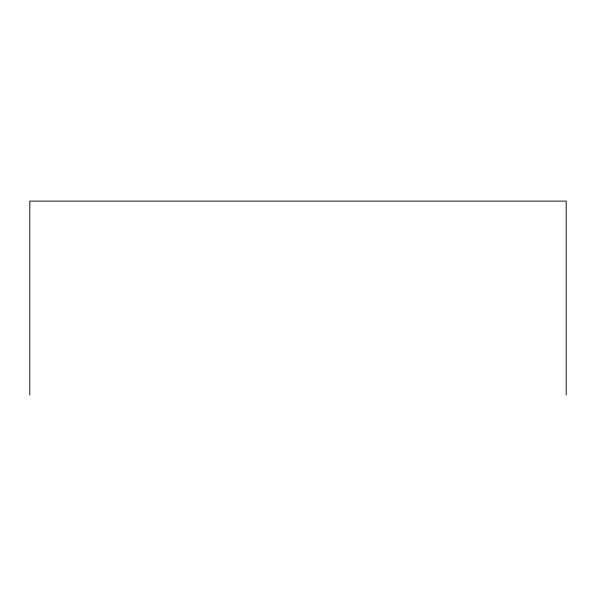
<?xml version="1.0" encoding="UTF-8"?>
<svg xmlns="http://www.w3.org/2000/svg" width="596" height="596" viewBox="0 0 596 596"><rect width="100%" height="100%" fill="white"/><g stroke="black" fill="none" stroke-linecap="round" stroke-linejoin="round"><path stroke-width="0.89" d="M566.2 394.895L566.2 201.105L29.8 201.105L29.8 394.895"/></g></svg>
